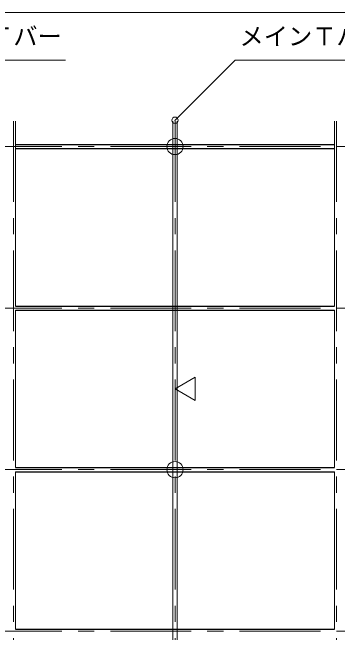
# Model space of a CAD drawing. Units: millimetres on the paper, enlarged 10 times, with parts at other scales. Extents: x -1950 to 1950, y -1347 to 1325.
# Drawn here: x -730.2 to -528.9, y -227.6 to 156.4 of the extents above; entities that cross this region are included whole.
import ezdxf
from ezdxf.enums import TextEntityAlignment as Align

# ---------------------------------------------------------------- set-up
doc = ezdxf.new("R2010")
doc.units = ezdxf.units.MM
doc.header["$LTSCALE"] = 10
doc.header["$PDMODE"] = 32
doc.header["$PDSIZE"] = 4
doc.linetypes.add('CHAIN1', pattern=[8, 5, -1, 1, -1])
for name, color, linetype, lineweight in [('9-0_中心線', 4, 'CHAIN1', 9), ('9-1_中線', 7, 'Continuous', 18), ('9-2_太線１', 3, 'Continuous', 18), ('9-3_太線２', 2, 'Continuous', 25), ('9-6_文字', 4, 'Continuous', 9), ('F-3_太線２', 3, 'Continuous', 18)]:
    doc.layers.add(name, color=color, linetype=linetype, lineweight=lineweight)
doc.styles.add('ＭＳ ゴシック', font='')
doc.styles.get('ＭＳ ゴシック').set_extended_font_data('MS Gothic')

msp = doc.modelspace()

# ---------------------------------------------------------------- linework, layer by layer
at = {"layer": '9-0_中心線'}
for p, q in [((-729.53, 89.06), (-729.53, -926.68)), ((-629.53, 89.06), (-629.53, -926.68)), ((-529.53, 89.06), (-529.53, -926.68)), ((-1629.53, 73.32), (-283.88, 73.32)), ((-1629.53, -26.68), (-283.88, -26.68)), ((-1629.53, -126.68), (-283.88, -126.68)), ((-1629.53, -226.68), (-283.88, -226.68))]:
    msp.add_line(p, q, dxfattribs=at)
at = {"layer": '9-1_中線'}
for centre in [(-629.53, 73.32), (-629.53, -126.68)]:
    msp.add_circle(centre, 5, dxfattribs=at)
at = {"layer": '9-2_太線１'}
for p, q in [((-728.28, 89.06), (-728.28, -25.43)), ((-728.28, 89.06), (-728.28, 74.57)), ((-630.78, 89.06), (-630.78, -926.68)), ((-628.28, 89.06), (-628.28, -926.68)), ((-530.78, 89.06), (-530.78, -25.43)), ((-530.78, 89.06), (-530.78, 74.57)), ((-728.28, -27.93), (-728.28, -125.43)), ((-530.78, -27.93), (-530.78, -125.43)), ((-728.28, -127.93), (-728.28, -225.43)), ((-530.78, -127.93), (-530.78, -225.43))]:
    msp.add_line(p, q, dxfattribs=at)
at = {"layer": '9-3_太線２'}
for p, q in [((-728.28, 74.57), (-530.78, 74.57)), ((-728.28, 72.07), (-530.78, 72.07)), ((-728.28, -25.43), (-530.78, -25.43)), ((-728.28, -27.93), (-530.78, -27.93)), ((-728.28, -125.43), (-530.78, -125.43)), ((-728.28, -127.93), (-530.78, -127.93)), ((-728.28, -225.43), (-530.78, -225.43))]:
    msp.add_line(p, q, dxfattribs=at)
at = {"layer": '9-6_文字'}
for points in [[(-829.53, 89.59), (-792.23, 126.89), (-697.28, 126.89)], [(-629.53, 89.59), (-592.23, 126.89), (-497.28, 126.89)]]:
    msp.add_lwpolyline(points, dxfattribs=at)
msp.add_lwpolyline([(-617.03, -83.9), (-617.03, -69.47), (-629.53, -76.68)], close=True, dxfattribs=at)
at = {"layer": '9-6_文字', "color": 3}
msp.add_point((-629.53, 89.59), dxfattribs=at)
at = {"layer": 'F-3_太線２'}
msp.add_line((-1910, 156.37), (-20, 156.37), dxfattribs=at)

# ---------------------------------------------------------------- texts
at = {"layer": '9-6_文字', "color": 7, "style": 'ＭＳ ゴシック'}
for p in [(-789.62, 132.76), (-589.62, 132.76)]:
    msp.add_text('メインＴバー', height=11, dxfattribs=at).set_placement(p, align=Align.BOTTOM_LEFT)

doc.saveas('drawing.dxf')
